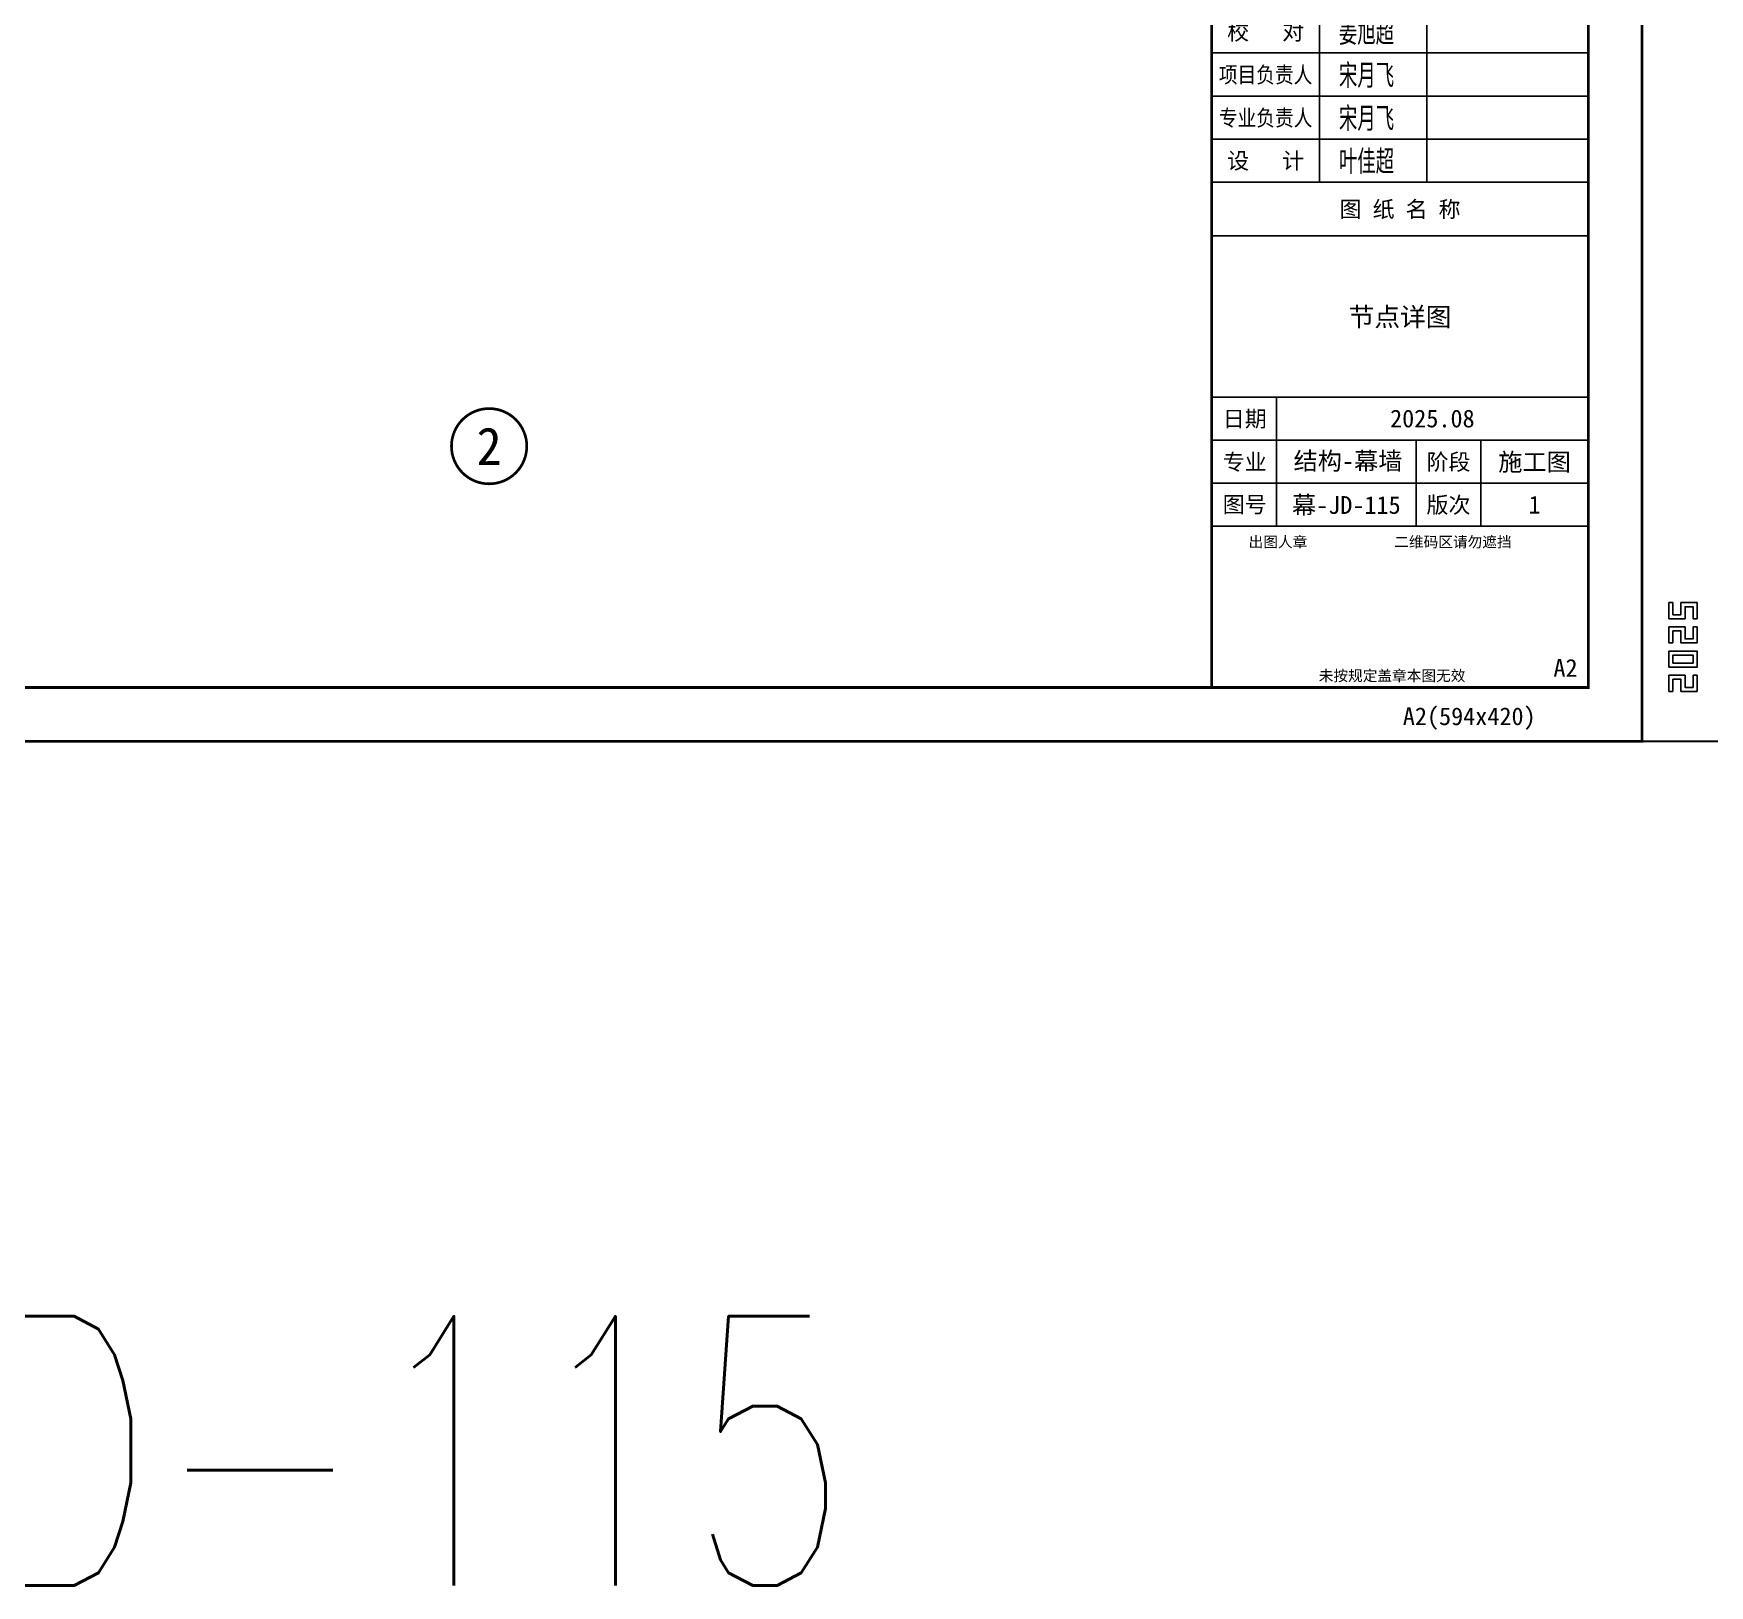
# Model space of a CAD drawing. Extents: x -160106 to 966792, y -663931 to 1550022.
# Drawn here: x -51745 to -50499, y -87453 to -86299 of the extents above; entities that cross this region are included whole.
import ezdxf
from ezdxf.enums import TextEntityAlignment as Align

# ---------------------------------------------------------------- set-up
doc = ezdxf.new("R2010")
doc.units = 0
for name, color, linetype in [('!ZN1-文字-7', 7, 'Continuous'), ('0-cxFrame', 155, 'Continuous'), ('3符号', 173, 'Continuous'), ('qianming', 155, 'Continuous')]:
    doc.layers.add(name, color=color, linetype=linetype)
doc.layers.add('0-cxText', color=131, linetype='Continuous', lineweight=25)
doc.styles.add('BZHZ', font='bzxw', dxfattribs={"width": 0.8, "bigfont": 'bzhz'})
doc.styles.add('cx_biaoti', font='')
doc.styles.add('cx_tuming', font='simhei.ttf')
doc.styles.add('cx_tuqian1', font='')
doc.styles.add('ZNTextStyle', font='ROMANS.shx', dxfattribs={"width": 0.7, "bigfont": 'CHINESE.shx'})
doc.styles.add('中南符号', font='simhei.ttf')
doc.styles.add('黑体', font='simhei.ttf', dxfattribs={"height": 12})
doc.styles.get('cx_biaoti').set_extended_font_data('SimSun')
doc.styles.get('cx_tuqian1').set_extended_font_data('SimSun')

# ---------------------------------------------------------------- blocks, each defined once
blk = doc.blocks.new('zjcx_lan_qianzi(Dragon)')
for p, q in [((-7000, 4800), (0, 4800)), ((-5000, 4800), (-5000, 0)), ((-3000, 4800), (-3000, 0)), ((-7000, 4000), (0, 4000)), ((-7000, 3200), (0, 3200)), ((-7000, 2400), (0, 2400)), ((-7000, 1600), (0, 1600)), ((-7000, 800), (0, 800))]:
    blk.add_line(p, q)
at = {"const_width": 30}
blk.add_lwpolyline([(-7000, 5600), (0, 5600)], dxfattribs=at)
blk.add_lwpolyline([(-7000, 5600), (0, 5600), (0, 0), (-7000, 0)], close=True, dxfattribs=at)
at = {"style": 'cx_biaoti'}
for s, p in [('签  字  栏', (-3500, 5200)), ('审   定', (-6000, 4400)), ('审   核', (-6000, 3600)), ('校   对', (-6000, 2800)), ('设   计', (-6000, 400))]:
    blk.add_text(s, height=300, dxfattribs=at).set_placement(p, align=Align.MIDDLE)
at = {"style": 'cx_biaoti', "width": 0.85}
for s, p in [('项目负责人', (-6000, 2000)), ('专业负责人', (-6000, 1200))]:
    blk.add_text(s, height=300, dxfattribs=at).set_placement(p, align=Align.MIDDLE)
blk = doc.blocks.new('T-签字(Dragon)')
at = {"layer": '0-cxFrame'}
blk.add_blockref('zjcx_lan_qianzi(Dragon)', (0, 0), dxfattribs=at)
at = {"layer": 'qianming', "style": 'BZHZ', "width": 0.8}
for s, p in [('杨永良', (-4124, 4400)), ('姚建中', (-4124, 3600)), ('姜旭超', (-4124, 2800)), ('宋月飞', (-4124, 2000)), ('宋月飞', (-4124, 1200)), ('叶佳超', (-4124, 400))]:
    blk.add_text(s, height=450, dxfattribs=at).set_placement(p, align=Align.MIDDLE)
blk = doc.blocks.new('zjcx_lan_tuming(Dragon)')
for p, q in [((-7000, 8400), (0, 8400)), ((-5800, 3000), (-5800, 5400)), ((-7000, 4600), (0, 4600)), ((-3200, 3000), (-3200, 4600)), ((-2000, 3000), (-2000, 4600)), ((-7000, 3800), (0, 3800))]:
    blk.add_line(p, q)
at = {"const_width": 30}
for points in [[(-7000, 9400), (0, 9400)], [(-7000, 5400), (0, 5400)], [(-7000, 3000), (0, 3000)], [(-7000, 0), (0, 0)]]:
    blk.add_lwpolyline(points, dxfattribs=at)
blk.add_lwpolyline([(-7000, 9400), (0, 9400), (0, 0), (-7000, 0)], close=True)
at = {"style": 'cx_biaoti'}
for s, p in [('图 纸 名 称', (-3500, 8900)), ('日期', (-6388, 5000)), ('专业', (-6388, 4200)), ('阶段', (-2600, 4200)), ('图号', (-6388, 3400)), ('版次', (-2600, 3400))]:
    blk.add_text(s, height=300, dxfattribs=at).set_placement(p, align=Align.MIDDLE)
for s, p in [('出图人章', (-6316, 2607)), ('二维码区请勿遮挡', (-3609, 2607)), ('未按规定盖章本图无效', (-5013, 120))]:
    blk.add_text(s, height=200, dxfattribs=at).set_placement(p)
blk = doc.blocks.new('T-图签(Dragon)')
blk.add_blockref('zjcx_lan_tuming(Dragon)', (0, 0))
at = {"color": 3, "style": 'cx_biaoti'}
for s, p in [('2025.08', (-2900, 5000)), ('结构-幕墙 ', (-4356, 4219)), ('施工图', (-1000, 4200))]:
    blk.add_text(s, height=330, dxfattribs=at).set_placement(p, align=Align.MIDDLE)
blk = doc.blocks.new('zjcx_T2(Dragon)')
at = {"layer": '0-cxFrame', "const_width": 50}
blk.add_lwpolyline([(-7000, 40000), (0, 40000), (0, 0), (-7000, 0)], close=True, dxfattribs=at)
at = {"layer": '0-cxFrame'}
for name, p in [('T-签字(Dragon)', (0, 9400)), ('T-图签(Dragon)', (0, 0))]:
    blk.add_blockref(name, p, dxfattribs=at)
blk = doc.blocks.new('TK22.A2 L(Dragon)')
at = {"layer": '0-cxFrame', "color": 7, "const_width": 0.5}
blk.add_lwpolyline([(0, 0), (-594, 0), (-594, 420), (0, 420)], close=True, dxfattribs=at)
at = {"layer": '0-cxFrame', "const_width": 0.5}
for points in [[(-80, 10), (-574, 10), (-574, 410), (-80, 410)], [(-10, 10), (-80, 10), (-80, 410), (-10, 410)]]:
    blk.add_lwpolyline(points, close=True, dxfattribs=at)
at = {"layer": 'Defpoints', "color": 2}
for points in [[(-586.37, 34.37), (-587.37, 34.37), (-587.37, 30.37), (-583.37, 30.37), (-583.37, 33.37), (-581.37, 33.37), (-581.37, 30.37), (-580.37, 30.37), (-580.37, 34.37), (-584.37, 34.37), (-584.37, 31.37), (-586.37, 31.37), (-586.37, 34.37)], [(-586.37, 24.37), (-587.37, 24.37), (-587.37, 28.37), (-583.37, 28.37), (-583.37, 25.37), (-581.37, 25.37), (-581.37, 28.37), (-580.37, 28.37), (-580.37, 24.37), (-584.37, 24.37), (-584.37, 27.37), (-586.37, 27.37), (-586.37, 24.37)], [(-586.37, 12.37), (-587.37, 12.37), (-587.37, 16.37), (-583.37, 16.37), (-583.37, 13.37), (-581.37, 13.37), (-581.37, 16.37), (-580.37, 16.37), (-580.37, 12.37), (-584.37, 12.37), (-584.37, 15.37), (-586.37, 15.37), (-586.37, 12.37)]]:
    blk.add_lwpolyline(points, dxfattribs=at)
for points in [[(-587.37, 18.37), (-587.37, 22.37), (-580.37, 22.37), (-580.37, 18.37)], [(-586.37, 19.37), (-586.37, 21.37), (-581.37, 21.37), (-581.37, 19.37)]]:
    blk.add_lwpolyline(points, close=True, dxfattribs=at)
at = {"layer": '0-cxFrame', "xscale": 0.01, "yscale": 0.01, "zscale": 0.01}
blk.add_blockref('zjcx_T2(Dragon)', (-10, 10), dxfattribs=at)
at = {"style": '黑体', "flags": 4}
blk.add_attdef('图幅', text='', height=3.3, dxfattribs=at).set_placement((-40, 3), align=Align.RIGHT)
at = {"layer": '0-cxFrame', "style": '黑体'}
blk.add_text('(594x420)', height=3.3, dxfattribs=at).set_placement((-40, 3))
at = {"layer": '0-cxText', "flags": 4}
for tag, height, style, p in [('建设单位', 3.5, 'cx_tuming', (-45, 240)), ('项目名称', 3.5, 'cx_tuming', (-45, 210)), ('子项名称', 3.5, 'cx_tuming', (-45, 180)), ('工程编号', 3.3, 'cx_tuqian1', (-35, 165)), ('图名1', 3.5, 'cx_tuming', (-45, 87)), ('图名2', 3.5, 'cx_tuming', (-45, 79)), ('图名3', 3.5, 'cx_tuming', (-45, 71)), ('出图日期', 3.3, 'cx_tuqian1', (-39, 60)), ('专业', 3.3, 'cx_tuqian1', (-55, 52)), ('图号', 3.3, 'cx_tuqian1', (-55, 44)), ('版次', 3.3, 'cx_tuqian1', (-20, 44))]:
    blk.add_attdef(tag, text='', height=height, dxfattribs=dict(at, style=style)).set_placement(p, align=Align.MIDDLE)
at = {"layer": 'Defpoints', "color": 6, "flags": 4}
for tag, height, style, p in [('tufu', 3.3, '黑体', (-12, 12)), ('dwfname', 4, 'cx_tuqian1', (-80, 3))]:
    blk.add_attdef(tag, text='', height=height, dxfattribs=dict(at, style=style)).set_placement(p, align=Align.RIGHT)
blk = doc.blocks.new('*U993')
at = {"const_width": 0.5}
blk.add_lwpolyline([(7, 0, 1), (-7, 0, 1)], format="xyb", close=True, dxfattribs=at)
at = {"color": 0, "style": '中南符号', "width": 0.927083, "flags": 8}
blk.add_attdef('索引号', text='', height=6.99, dxfattribs=at).set_placement((-2.33, -3.49), (2.33, -3.49), align=Align.FIT)
at = {"color": 0, "style": '中南符号', "flags": 8}
blk.add_attdef('比例', (9, -7), '', height=2.98, dxfattribs=at)

msp = doc.modelspace()

# ---------------------------------------------------------------- block references
at = {"layer": '0-cxFrame'}
ref = msp.add_blockref('TK22.A2 L(Dragon)', (-50548.71, -86825.19), dxfattribs=dict(at, xscale=4, yscale=4, zscale=4))
ref.add_attrib('图名2', '节点详图', dxfattribs={"layer": '0-cxText', "height": 14, "style": 'cx_tuming'}).set_placement((-50728.71, -86509.19), align=Align.MIDDLE)
ref.add_attrib('图号', '幕-JD-115', dxfattribs={"layer": '0-cxText', "height": 13.2, "style": 'cx_tuqian1'}).set_placement((-50768.71, -86649.19), align=Align.MIDDLE)
ref.add_attrib('版次', '1', dxfattribs={"layer": '0-cxText', "height": 13.2, "style": 'cx_tuqian1'}).set_placement((-50628.71, -86649.19), align=Align.MIDDLE)
ref.add_attrib('图幅', 'A2', dxfattribs={"layer": '0', "height": 13.2, "style": '黑体'}).set_placement((-50708.71, -86813.19), align=Align.RIGHT)
ref.add_attrib('tufu', 'A2', dxfattribs={"layer": 'Defpoints', "color": 6, "height": 13.2, "style": '黑体'}).set_placement((-50596.71, -86777.19), align=Align.RIGHT)
at = {"layer": '0-cxFrame', "xscale": 3, "yscale": 3, "zscale": 3}
msp.add_blockref('TK22.A2 L(Dragon)', (-48766.71, -86825.19), dxfattribs=at)
at = {"layer": '3符号', "color": 7}
ref = msp.add_blockref('*U993', (-51406.11, -86605.69), dxfattribs=dict(at, xscale=4, yscale=4, zscale=4))
ref.add_attrib('索引号', '2', dxfattribs={"layer": '0', "color": 0, "height": 27.96, "style": '中南符号', "width": 0.927083}).set_placement((-51415.43, -86619.67), (-51396.79, -86619.67), align=Align.FIT)

# ---------------------------------------------------------------- texts
at = {"layer": '!ZN1-文字-7', "ltscale": 20, "style": 'ZNTextStyle', "width": 0.7}
msp.add_text('幕-JD-115', height=200.258, dxfattribs=at).set_placement((-52166.24, -87353.06, 0), align=Align.MIDDLE_LEFT)

doc.saveas('drawing.dxf')
